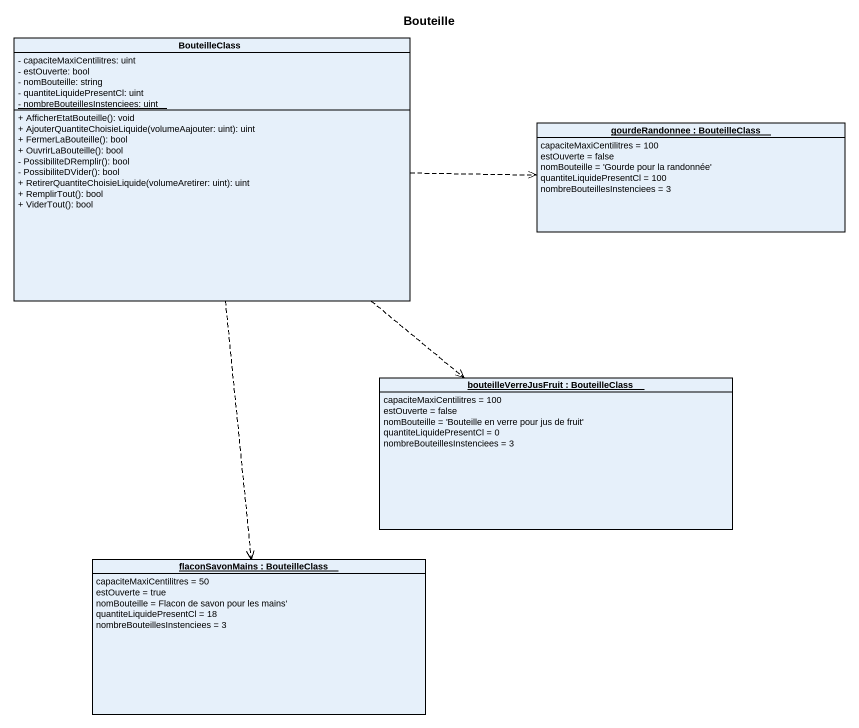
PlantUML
@startuml
title Bouteille
hide circle
hide empty members
skinparam classAttributeIconSize 0
class BouteilleClass {
  - capaciteMaxiCentilitres: uint
  - estOuverte: bool
  - nomBouteille: string
  - quantiteLiquidePresentCl: uint
  {static} - nombreBouteillesInstenciees: uint
  + AfficherEtatBouteille(): void
  + AjouterQuantiteChoisieLiquide(volumeAajouter: uint): uint
  + FermerLaBouteille(): bool
  + OuvrirLaBouteille(): bool
  - PossibiliteDRemplir(): bool
  - PossibiliteDVider(): bool
  + RetirerQuantiteChoisieLiquide(volumeAretirer: uint): uint
  + RemplirTout(): bool
  + ViderTout(): bool
}
object "gourdeRandonnee : BouteilleClass" as gourdeRandonnee {
  capaciteMaxiCentilitres = 100
  estOuverte = false
  nomBouteille = 'Gourde pour la randonnée'
  quantiteLiquidePresentCl = 100
  nombreBouteillesInstenciees = 3
}
object "bouteilleVerreJusFruit : BouteilleClass" as bouteilleVerreJusFruit {
  capaciteMaxiCentilitres = 100
  estOuverte = false
  nomBouteille = 'Bouteille en verre pour jus de fruit'
  quantiteLiquidePresentCl = 0
  nombreBouteillesInstenciees = 3
}
object "flaconSavonMains : BouteilleClass" as flaconSavonMains {
  capaciteMaxiCentilitres = 50
  estOuverte = true
  nomBouteille = Flacon de savon pour les mains'
  quantiteLiquidePresentCl = 18
  nombreBouteillesInstenciees = 3
}
BouteilleClass .right.> gourdeRandonnee
BouteilleClass ..> bouteilleVerreJusFruit
BouteilleClass ..> flaconSavonMains
@enduml
